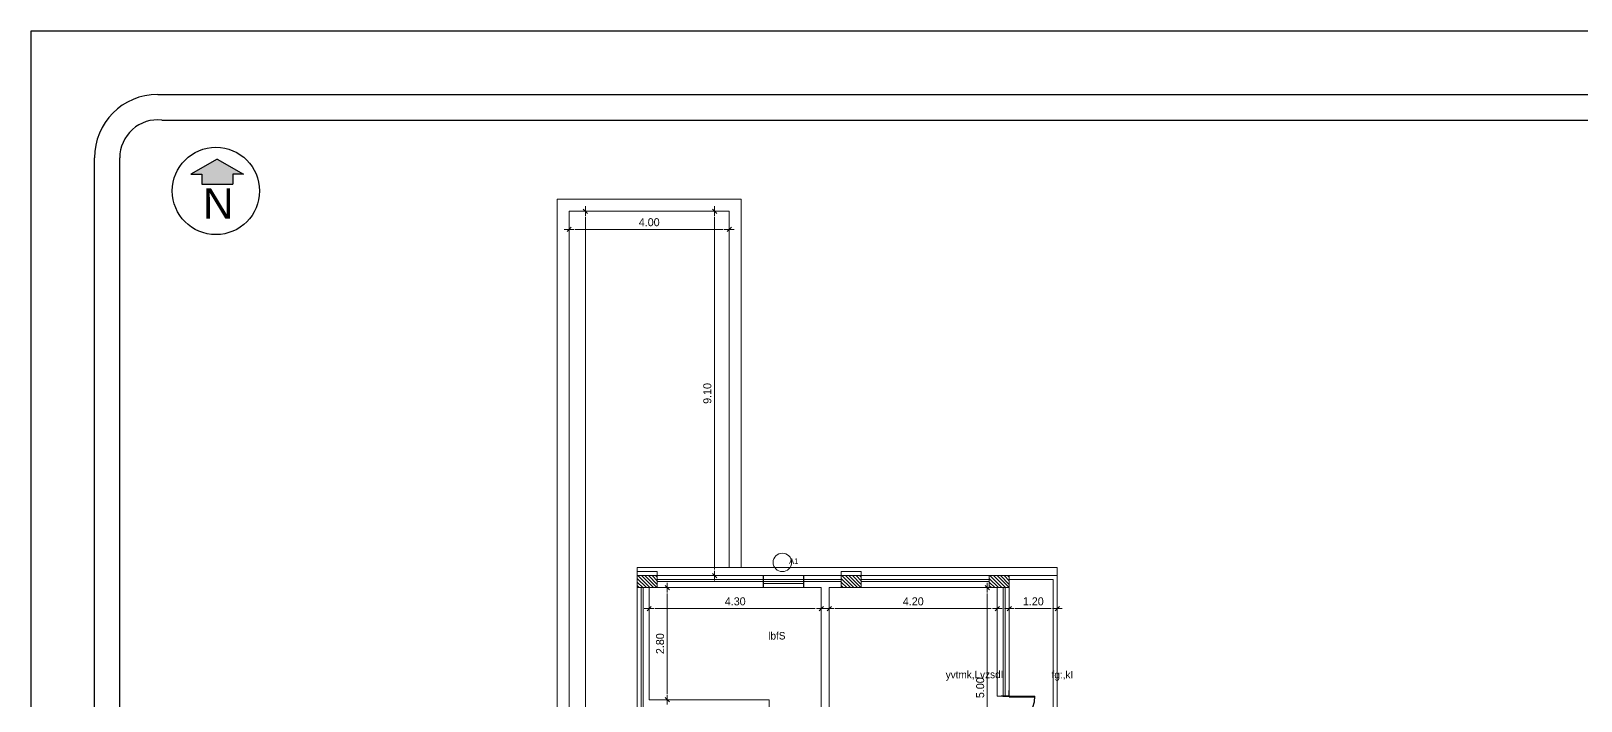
# Model space of a CAD drawing. Extents: x 764960 to 765213, y 2210278 to 2210478.
# Drawn here: x 764960 to 764998.74, y 2210408.18 to 2210424.91 of the extents above; entities that cross this region are included whole.
import ezdxf

# ---------------------------------------------------------------- set-up
doc = ezdxf.new("R2010")
doc.units = 0
doc.header["$LTSCALE"] = 0.1
doc.header["$MEASUREMENT"] = 0
doc.layers.get('0').update_dxf_attribs({"linetype": 'CONTINUOUS'})
doc.layers.get('Defpoints').update_dxf_attribs({"linetype": 'CONTINUOUS'})
for name, color, linetype, lineweight in [('Annotations', 240, 'CONTINUOUS', 13), ('dime', 240, 'CONTINUOUS', 13), ('terraces', 115, 'CONTINUOUS', 20), ('WIN', 155, 'CONTINUOUS', 9)]:
    doc.layers.add(name, color=color, linetype=linetype, lineweight=lineweight)
for name, color, linetype in [('bbbbb', 52, 'CONTINUOUS'), ('DOOR', 5, 'CONTINUOUS'), ('tex', 181, 'CONTINUOUS'), ('WALL', 7, 'CONTINUOUS'), ('walls', 7, 'CONTINUOUS'), ('xyz', 93, 'CONTINUOUS')]:
    doc.layers.add(name, color=color, linetype=linetype)
doc.styles.add('SOSA', font='sosa.shx')
doc.styles.get("Standard").update_dxf_attribs({"font": 'txt.SHX', "bigfont": 'whgtxt.shx'})
doc.styles.add('XARB', font='xarb.shx')
doc.dimstyles.new('DIM-50', dxfattribs={"dimtxt": 0.2, "dimasz": 0.15, "dimexe": 0, "dimexo": 0, "dimgap": 0.05, "dimtad": 1, "dimzin": 0, "dimdsep": 46, "dimtxsty": 'SOSA', "dimblk1": 'DIM-TICK', "dimblk2": 'DIM-TICK', "dimsah": 1, "dimcen": 1, "dimse1": 1, "dimse2": 1, "dimclrd": 251, "dimclrt": 4, "dimadec": 0, "dimazin": 0, "dimtfac": 1.5, "dimtix": 1, "dimtmove": 0, "dimatfit": 0, "dimldrblk": 'DIM-TICK', "dimfxl": 1, "dimtolj": 1, "dimtzin": 0, "dimlwd": 18, "dimarcsym": 0})

# ---------------------------------------------------------------- blocks, each defined once
blk = doc.blocks.new('kalesh')
at = {"layer": 'bbbbb', "ltscale": 0.2}
blk.add_hatch(color=256, dxfattribs=at).paths.add_polyline_path([(3944.493, 589.664), (3944.493, 589.839), (3944.682, 589.839), (3944.221, 590.102), (3943.76, 589.839), (3943.95, 589.839), (3943.95, 589.664)])
for p, q in [((3944.221, 590.102), (3943.76, 589.839)), ((3944.221, 590.102), (3944.682, 589.839)), ((3943.76, 589.839), (3943.95, 589.839)), ((3943.95, 589.839), (3943.95, 589.664)), ((3944.682, 589.839), (3944.493, 589.839)), ((3944.493, 589.839), (3944.493, 589.664)), ((3943.95, 589.664), (3944.493, 589.664))]:
    blk.add_line(p, q, dxfattribs=at)
blk.add_circle((3944.198, 589.547), 0.764, dxfattribs=at)
at = {"layer": 'Defpoints'}
blk.add_lwpolyline([(3940.958, 559.483), (3987.589, 559.483), (3987.589, 592.346), (3940.958, 592.346)], close=True, dxfattribs=at)
at = {"layer": 'xyz', "ltscale": 0.2}
for p, q in [((3943.179, 591.236), (3984.813, 591.236)), ((3943.253, 590.788), (3984.887, 590.788)), ((3942.069, 561.687), (3942.069, 590.126)), ((3942.513, 561.691), (3942.513, 590.126))]:
    blk.add_line(p, q, dxfattribs=at)
for radius, start in [(1.11, 90), (0.666, 83.669)]:
    blk.add_arc((3943.179, 590.126), radius, start, 180, dxfattribs=at)
at = {"layer": 'bbbbb', "ltscale": 0.2, "insert": (3943.969, 589.595), "char_height": 0.53292, "width": 2.91159, "attachment_point": 1}
blk.add_mtext('{\\fSwis721 BlkOul BT|b0|i0|c0|p82;N}', dxfattribs=at)
blk = doc.blocks.new('DIM-TICK')
for p, q in [((-0.82, 0), (0.82, 0)), ((-0.35, -0.35), (0.35, 0.35)), ((0, 0.5), (0, -0.5))]:
    blk.add_line(p, q)
blk = doc.blocks.new('*D338')
at = {"layer": 'Defpoints', "color": 0, "ltscale": 0.2, "transparency": 16777216}
for p in [(764975.454, 2210410.555), (764975.454, 2210410.488), (764979.754, 2210410.488)]:
    blk.add_point(p, dxfattribs=at)
at = {"layer": 'dime', "color": 251, "lineweight": 18, "ltscale": 0.2, "transparency": 16777216}
blk.add_line((764979.604, 2210410.488), (764975.604, 2210410.488), dxfattribs=at)
at = {"layer": 'dime', "color": 251, "lineweight": 18, "ltscale": 0.2, "transparency": 16777216, "xscale": 0.15, "yscale": 0.15, "zscale": 0.15, "rotation": 180}
blk.add_blockref('DIM-TICK', (764975.454, 2210410.488), dxfattribs=at)
at = {"layer": 'dime', "color": 251, "lineweight": 18, "ltscale": 0.2, "transparency": 16777216, "xscale": 0.15, "yscale": 0.15, "zscale": 0.15}
blk.add_blockref('DIM-TICK', (764979.754, 2210410.488), dxfattribs=at)
at = {"layer": 'dime', "color": 4, "ltscale": 0.2, "transparency": 16777216, "insert": (764977.604, 2210410.669), "char_height": 0.2, "attachment_point": 5, "style": 'SOSA'}
blk.add_mtext('\\A1;4.30', dxfattribs=at)
blk = doc.blocks.new('*D339')
at = {"layer": 'Defpoints', "color": 0, "ltscale": 0.2, "transparency": 16777216}
for p in [(764979.954, 2210410.488), (764979.954, 2210410.443), (764984.154, 2210410.443)]:
    blk.add_point(p, dxfattribs=at)
at = {"layer": 'dime', "color": 251, "lineweight": 18, "ltscale": 0.2, "transparency": 16777216}
blk.add_line((764984.004, 2210410.488), (764980.104, 2210410.488), dxfattribs=at)
at = {"layer": 'dime', "color": 251, "lineweight": 18, "ltscale": 0.2, "transparency": 16777216, "xscale": 0.15, "yscale": 0.15, "zscale": 0.15, "rotation": 180}
blk.add_blockref('DIM-TICK', (764979.954, 2210410.488), dxfattribs=at)
at = {"layer": 'dime', "color": 251, "lineweight": 18, "ltscale": 0.2, "transparency": 16777216, "xscale": 0.15, "yscale": 0.15, "zscale": 0.15}
blk.add_blockref('DIM-TICK', (764984.154, 2210410.488), dxfattribs=at)
at = {"layer": 'dime', "color": 4, "ltscale": 0.2, "transparency": 16777216, "insert": (764982.054, 2210410.669), "char_height": 0.2, "attachment_point": 5, "style": 'SOSA'}
blk.add_mtext('\\A1;4.20', dxfattribs=at)
blk = doc.blocks.new('*D349')
at = {"layer": 'Defpoints', "color": 0, "ltscale": 0.2, "transparency": 16777216}
for p in [(764975.817, 2210411.013), (764975.817, 2210408.213), (764975.906, 2210408.213)]:
    blk.add_point(p, dxfattribs=at)
at = {"layer": 'dime', "color": 251, "lineweight": 18, "ltscale": 0.2, "transparency": 16777216}
blk.add_line((764975.906, 2210410.863), (764975.906, 2210408.363), dxfattribs=at)
at = {"layer": 'dime', "color": 251, "lineweight": 18, "ltscale": 0.2, "transparency": 16777216, "xscale": 0.15, "yscale": 0.15, "zscale": 0.15}
for p, rotation in [((764975.906, 2210411.013), 90), ((764975.906, 2210408.213), 270)]:
    blk.add_blockref('DIM-TICK', p, dxfattribs=dict(at, rotation=rotation))
at = {"layer": 'dime', "color": 4, "ltscale": 0.2, "transparency": 16777216, "insert": (764975.726, 2210409.613), "char_height": 0.2, "attachment_point": 5, "rotation": 90, "style": 'SOSA'}
blk.add_mtext('\\A1;2.80', dxfattribs=at)
blk = doc.blocks.new('*D354')
at = {"layer": 'Defpoints', "color": 0, "ltscale": 0.2, "transparency": 16777216}
for p in [(764983.944, 2210411.013), (764983.905, 2210406.013), (764983.944, 2210406.013)]:
    blk.add_point(p, dxfattribs=at)
at = {"layer": 'dime', "color": 251, "lineweight": 18, "ltscale": 0.2, "transparency": 16777216}
blk.add_line((764983.905, 2210410.863), (764983.905, 2210406.163), dxfattribs=at)
at = {"layer": 'dime', "color": 251, "lineweight": 18, "ltscale": 0.2, "transparency": 16777216, "xscale": 0.15, "yscale": 0.15, "zscale": 0.15}
for p, rotation in [((764983.905, 2210411.013), 90), ((764983.905, 2210406.013), 270)]:
    blk.add_blockref('DIM-TICK', p, dxfattribs=dict(at, rotation=rotation))
at = {"layer": 'dime', "color": 4, "ltscale": 0.2, "transparency": 16777216, "insert": (764983.727, 2210408.513), "char_height": 0.2, "attachment_point": 5, "rotation": 90, "style": 'SOSA'}
blk.add_mtext('\\A1;5.00', dxfattribs=at)
blk = doc.blocks.new('*D358')
at = {"layer": 'Defpoints', "color": 0, "ltscale": 0.2, "transparency": 16777216}
for p in [(764984.454, 2210410.488), (764984.454, 2210410.488), (764985.654, 2210410.488)]:
    blk.add_point(p, dxfattribs=at)
at = {"layer": 'dime', "color": 251, "lineweight": 18, "ltscale": 0.2, "transparency": 16777216}
blk.add_line((764985.504, 2210410.488), (764984.604, 2210410.488), dxfattribs=at)
at = {"layer": 'dime', "color": 251, "lineweight": 18, "ltscale": 0.2, "transparency": 16777216, "xscale": 0.15, "yscale": 0.15, "zscale": 0.15, "rotation": 180}
blk.add_blockref('DIM-TICK', (764984.454, 2210410.488), dxfattribs=at)
at = {"layer": 'dime', "color": 251, "lineweight": 18, "ltscale": 0.2, "transparency": 16777216, "xscale": 0.15, "yscale": 0.15, "zscale": 0.15}
blk.add_blockref('DIM-TICK', (764985.654, 2210410.488), dxfattribs=at)
at = {"layer": 'dime', "color": 4, "ltscale": 0.2, "transparency": 16777216, "insert": (764985.054, 2210410.669), "char_height": 0.2, "attachment_point": 5, "style": 'SOSA'}
blk.add_mtext('\\A1;1.20', dxfattribs=at)
blk = doc.blocks.new('hyg')
at = {"layer": 'DOOR'}
for p, q in [((428.788, 803.134), (428.788, 803.334)), ((428.788, 803.154), (429.588, 803.154)), ((428.788, 803.134), (429.588, 803.134))]:
    blk.add_line(p, q, dxfattribs=at)
blk.add_arc((428.588, 803.154), 1, 281.537, 0, dxfattribs=at)
at = {"layer": 'WALL'}
for p, q in [((428.588, 803.154), (428.788, 803.154)), ((428.588, 802.174), (428.788, 802.174))]:
    blk.add_line(p, q, dxfattribs=at)
blk = doc.blocks.new('tttt')
at = {"layer": 'DOOR'}
blk.add_line((440.161, 813.012), (440.161, 812.852), dxfattribs=at)
at = {"layer": 'WALL'}
for p, q in [((439.377, 812.852), (439.377, 813.052)), ((440.161, 812.852), (440.161, 813.052))]:
    blk.add_line(p, q, dxfattribs=at)
at = {"layer": 'DOOR', "xscale": 0.8000000000000114, "yscale": 0.8000000000000114, "zscale": 0.8000000000000114, "rotation": 270}
blk.add_blockref('hyg', (-202.362, 1155.882), dxfattribs=at)
blk = doc.blocks.new('*D363')
at = {"layer": 'Defpoints', "color": 0, "ltscale": 0.2, "transparency": 16777216}
for p in [(764973.454, 2210420.413), (764977.454, 2210420.413), (764973.454, 2210419.959)]:
    blk.add_point(p, dxfattribs=at)
at = {"layer": 'dime', "color": 251, "lineweight": 18, "ltscale": 0.2, "transparency": 16777216}
blk.add_line((764977.304, 2210419.959), (764973.604, 2210419.959), dxfattribs=at)
at = {"layer": 'dime', "color": 251, "lineweight": 18, "ltscale": 0.2, "transparency": 16777216, "xscale": 0.15, "yscale": 0.15, "zscale": 0.15, "rotation": 180}
blk.add_blockref('DIM-TICK', (764973.454, 2210419.959), dxfattribs=at)
at = {"layer": 'dime', "color": 251, "lineweight": 18, "ltscale": 0.2, "transparency": 16777216, "xscale": 0.15, "yscale": 0.15, "zscale": 0.15}
blk.add_blockref('DIM-TICK', (764977.454, 2210419.959), dxfattribs=at)
at = {"layer": 'dime', "color": 4, "ltscale": 0.2, "transparency": 16777216, "insert": (764975.454, 2210420.137), "char_height": 0.2, "attachment_point": 5, "style": 'SOSA'}
blk.add_mtext('\\A1;4.00', dxfattribs=at)
blk = doc.blocks.new('*D364')
at = {"layer": 'Defpoints', "color": 0, "ltscale": 0.2, "transparency": 16777216}
for p in [(764973.454, 2210420.413), (764973.454, 2210391.013), (764973.859, 2210391.013)]:
    blk.add_point(p, dxfattribs=at)
at = {"layer": 'dime', "color": 251, "lineweight": 18, "ltscale": 0.2, "transparency": 16777216}
blk.add_line((764973.859, 2210420.263), (764973.859, 2210391.163), dxfattribs=at)
at = {"layer": 'dime', "color": 251, "lineweight": 18, "ltscale": 0.2, "transparency": 16777216, "xscale": 0.15, "yscale": 0.15, "zscale": 0.15}
for p, rotation in [((764973.859, 2210420.413), 90), ((764973.859, 2210391.013), 270)]:
    blk.add_blockref('DIM-TICK', p, dxfattribs=dict(at, rotation=rotation))
at = {"layer": 'dime', "color": 4, "ltscale": 0.2, "transparency": 16777216, "insert": (764973.678, 2210405.713), "char_height": 0.2, "attachment_point": 5, "rotation": 90, "style": 'SOSA'}
blk.add_mtext('\\A1;29.40', dxfattribs=at)
blk = doc.blocks.new('*D318')
at = {"layer": 'Defpoints', "color": 0, "ltscale": 0.2, "transparency": 16777216}
for p in [(764977.454, 2210420.413), (764977.088, 2210411.313), (764977.454, 2210411.313)]:
    blk.add_point(p, dxfattribs=at)
at = {"layer": 'dime', "color": 251, "lineweight": 18, "ltscale": 0.2, "transparency": 16777216}
blk.add_line((764977.088, 2210420.263), (764977.088, 2210411.463), dxfattribs=at)
at = {"layer": 'dime', "color": 251, "lineweight": 18, "ltscale": 0.2, "transparency": 16777216, "xscale": 0.15, "yscale": 0.15, "zscale": 0.15}
for p, rotation in [((764977.088, 2210420.413), 90), ((764977.088, 2210411.313), 270)]:
    blk.add_blockref('DIM-TICK', p, dxfattribs=dict(at, rotation=rotation))
at = {"layer": 'dime', "color": 4, "ltscale": 0.2, "transparency": 16777216, "insert": (764976.907, 2210415.863), "char_height": 0.2, "attachment_point": 5, "rotation": 90, "style": 'SOSA'}
blk.add_mtext('\\A1;9.10', dxfattribs=at)

msp = doc.modelspace()

# ---------------------------------------------------------------- hatches: boundary and pattern name
at = {"layer": 'WIN', "ltscale": 0.2}
h = msp.add_hatch(dxfattribs=at)
h.set_pattern_fill('ANSI31', color=256, scale=0.5, angle=-90)
h.set_pattern_definition([(315, (-1445494.63246, 2974968.84019), (0.0441941738242, 0.0441941738242), [])])
h.paths.add_polyline_path([(764975.654, 2210411.013), (764975.654, 2210411.313), (764975.154, 2210411.313), (764975.154, 2210411.013)])
h = msp.add_hatch(dxfattribs=at)
h.set_pattern_fill('ANSI31', color=256, scale=0.5, angle=-90)
h.set_pattern_definition([(315, (-1445489.53246, 2974968.84019), (0.0441941738242, 0.0441941738242), [])])
h.paths.add_polyline_path([(764980.754, 2210411.013), (764980.754, 2210411.313), (764980.254, 2210411.313), (764980.254, 2210411.013)])
h = msp.add_hatch(dxfattribs=at)
h.set_pattern_fill('ANSI31', color=256, scale=0.5, angle=-90)
h.set_pattern_definition([(315, (-1445485.83246, 2974968.84019), (0.0441941738242, 0.0441941738242), [])])
h.paths.add_polyline_path([(764984.454, 2210411.013), (764984.454, 2210411.313), (764983.954, 2210411.313), (764983.954, 2210411.013)])

# ---------------------------------------------------------------- linework, layer by layer
at = {"layer": 'Annotations', "ltscale": 0.2}
for points in [[(764975.154, 2210411.313), (764975.154, 2210411.013), (764975.654, 2210411.013), (764975.654, 2210411.313)], [(764980.254, 2210411.313), (764980.254, 2210411.013), (764980.754, 2210411.013), (764980.754, 2210411.313)], [(764983.954, 2210411.313), (764983.954, 2210411.013), (764984.454, 2210411.013), (764984.454, 2210411.313)]]:
    msp.add_lwpolyline(points, close=True, dxfattribs=at)
at = {"layer": 'Annotations', "ltscale": 5}
msp.add_circle((764978.782, 2210411.643), 0.231, dxfattribs=at)
at = {"layer": 'terraces'}
for p, q in [((764975.154, 2210411.513), (764975.154, 2210411.313)), ((764984.454, 2210411.313), (764985.654, 2210411.313))]:
    msp.add_line(p, q, dxfattribs=at)
for points in [[(764987.354, 2210398.313), (764989.154, 2210398.313), (764989.154, 2210390.713), (764973.154, 2210390.713), (764973.154, 2210420.713), (764977.754, 2210420.713), (764977.754, 2210411.513)], [(764987.354, 2210398.013), (764988.854, 2210398.013), (764988.854, 2210391.013), (764973.454, 2210391.013), (764973.454, 2210420.413), (764977.454, 2210420.413), (764977.454, 2210411.513)], [(764984.454, 2210405.813), (764985.654, 2210405.813), (764985.654, 2210411.513), (764975.154, 2210411.513)], [(764985.554, 2210405.913), (764985.554, 2210411.213), (764984.454, 2210411.213)]]:
    msp.add_lwpolyline(points, dxfattribs=at)
at = {"layer": 'WALL', "lineweight": 13}
for p, q in [((764975.154, 2210406.859), (764975.154, 2210411.313)), ((764978.312, 2210411.313), (764975.154, 2210411.313)), ((764975.254, 2210406.859), (764975.254, 2210411.013)), ((764975.304, 2210406.859), (764975.304, 2210411.013)), ((764975.454, 2210408.213), (764975.454, 2210411.013)), ((764978.312, 2210411.013), (764975.454, 2210411.013)), ((764978.312, 2210411.213), (764975.654, 2210411.213)), ((764978.312, 2210411.163), (764975.654, 2210411.163)), ((764984.454, 2210411.313), (764979.312, 2210411.313)), ((764980.254, 2210411.213), (764979.312, 2210411.213)), ((764980.254, 2210411.163), (764979.312, 2210411.163)), ((764979.754, 2210411.013), (764979.312, 2210411.013)), ((764979.754, 2210407.803), (764979.754, 2210411.013)), ((764984.154, 2210411.013), (764979.954, 2210411.013)), ((764979.954, 2210407.803), (764979.954, 2210411.013)), ((764983.954, 2210411.213), (764980.754, 2210411.213)), ((764983.954, 2210411.163), (764980.754, 2210411.163)), ((764984.154, 2210408.303), (764984.154, 2210411.013)), ((764984.304, 2210408.303), (764984.304, 2210411.013)), ((764984.354, 2210408.303), (764984.354, 2210411.013)), ((764984.454, 2210408.303), (764984.454, 2210411.313)), ((764984.454, 2210408.303), (764984.154, 2210408.303)), ((764978.454, 2210408.213), (764975.454, 2210408.213)), ((764978.454, 2210406.941), (764978.454, 2210408.213))]:
    msp.add_line(p, q, dxfattribs=at)
for points in [[(764975.654, 2210411.313), (764975.654, 2210411.413), (764975.154, 2210411.413), (764975.154, 2210411.313)], [(764980.754, 2210411.313), (764980.754, 2210411.413), (764980.254, 2210411.413), (764980.254, 2210411.313)]]:
    msp.add_lwpolyline(points, dxfattribs=at)
at = {"layer": 'walls', "ltscale": 0.08}
for p, q in [((764978.312, 2210411.013), (764978.312, 2210411.313)), ((764979.312, 2210411.313), (764979.312, 2210411.013))]:
    msp.add_line(p, q, dxfattribs=at)
at = {"layer": 'WIN'}
for p, q in [((764979.312, 2210411.313), (764978.312, 2210411.313)), ((764979.312, 2210411.213), (764978.312, 2210411.213)), ((764979.312, 2210411.163), (764978.312, 2210411.163)), ((764979.312, 2210411.113), (764978.312, 2210411.113)), ((764979.312, 2210411.013), (764978.312, 2210411.013))]:
    msp.add_line(p, q, dxfattribs=at)

# ---------------------------------------------------------------- block references
at = {"xscale": 1.426996521597852, "yscale": 1.426996521597852, "zscale": 1.426996521597852}
msp.add_blockref('kalesh', (759336.267, 2209579.638), dxfattribs=at)
at = {"layer": 'DOOR', "rotation": 90.00000003335052}
msp.add_blockref('tttt', (765797.305, 2209968.142), dxfattribs=at)

# ---------------------------------------------------------------- texts
at = {"layer": 'Annotations', "ltscale": 5, "style": 'SOSA'}
msp.add_text('A1', height=0.1408, dxfattribs=at).set_placement((764978.951, 2210411.604))
at = {"layer": 'tex', "style": 'XARB'}
for s, height, p in [('lbfS', 0.1865, (764978.43, 2210409.716)), ('yvtmk,LvzsdI', 0.18646, (764982.866, 2210408.744)), ('fg:,kI', 0.1865, (764985.512, 2210408.744))]:
    msp.add_text(s, height=height, rotation=0.3454, dxfattribs=at).set_placement(p)

# ---------------------------------------------------------------- dimensions: what is measured, and where the dimension line sits
at = {"layer": 'dime', "ltscale": 0.2}
for p1, p2, distance, picture, middle in [((764977.454, 2210420.413), (764973.454, 2210420.413), 0.454, '*D363', (764975.454, 2210420.137)), ((764973.454, 2210420.413), (764973.454, 2210391.013), 0.406, '*D364', (764973.678, 2210405.713)), ((764977.454, 2210420.413), (764977.454, 2210411.313), -0.366, '*D318', (764976.907, 2210415.863))]:
    dim = msp.add_aligned_dim(p1=p1, p2=p2, distance=distance, dimstyle='DIM-50', dxfattribs=at)
    dim.commit()
    dim.dimension.update_dxf_attribs({"geometry": picture, "text_midpoint": middle})
for base, p1, p2, picture, middle in [((764975.906, 2210408.213), (764975.817, 2210411.013), (764975.817, 2210408.213), '*D349', (764975.726, 2210409.613)), ((764983.905, 2210406.013), (764983.944, 2210411.013), (764983.944, 2210406.013), '*D354', (764983.727, 2210408.513))]:
    dim = msp.add_linear_dim(base=base, p1=p1, p2=p2, angle=90, dimstyle='DIM-50', dxfattribs=at)
    dim.commit()
    dim.dimension.update_dxf_attribs({"geometry": picture, "text_midpoint": middle})
for base, p1, p2, picture, middle in [((764975.454, 2210410.488), (764979.754, 2210410.488), (764975.454, 2210410.555), '*D338', (764977.604, 2210410.669)), ((764979.954, 2210410.488), (764984.154, 2210410.443), (764979.954, 2210410.443), '*D339', (764982.054, 2210410.669)), ((764984.454, 2210410.488), (764985.654, 2210410.488), (764984.454, 2210410.488), '*D358', (764985.054, 2210410.669))]:
    dim = msp.add_linear_dim(base=base, p1=p1, p2=p2, dimstyle='DIM-50', dxfattribs=at)
    dim.commit()
    dim.dimension.update_dxf_attribs({"geometry": picture, "text_midpoint": middle})

doc.saveas('drawing.dxf')
